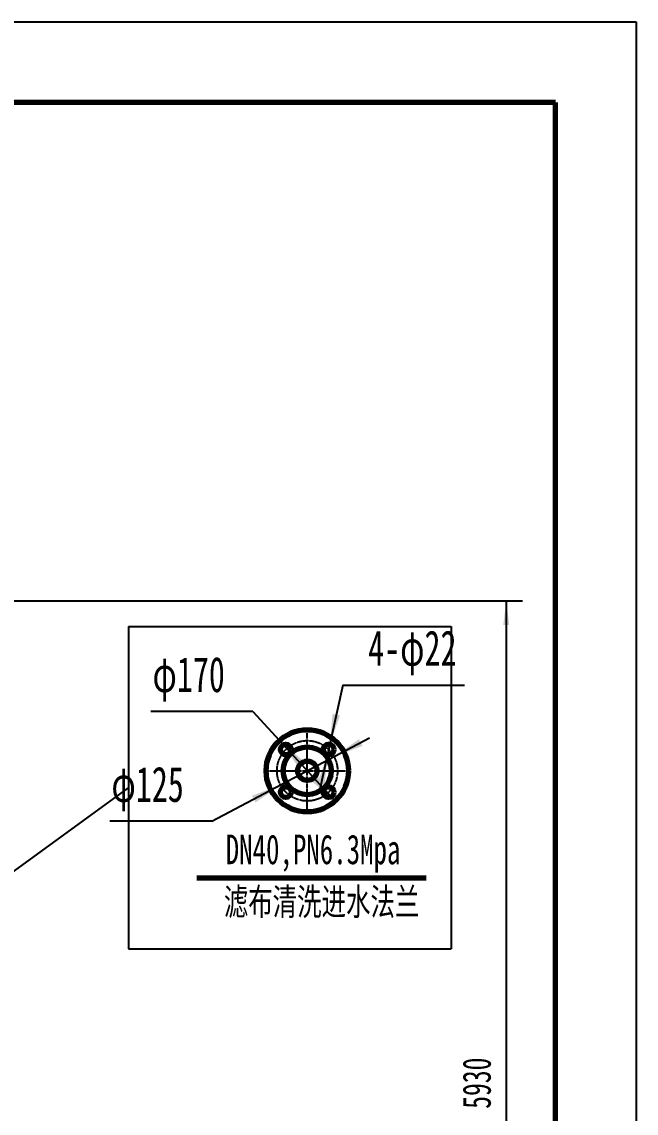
# Model space of a CAD drawing. Header units: millimetres. Extents: x -14850 to 14850, y -10500 to 10500.
# Drawn here: x 11040 to 14850, y 3728 to 10500 of the extents above; entities that cross this region are included whole.
import ezdxf

# ---------------------------------------------------------------- set-up
doc = ezdxf.new("R2010")
doc.units = ezdxf.units.MM
doc.linetypes.add('EB_DASHDOT', pattern=[39, 30, -3, 3, -3])
for name, color, linetype, lineweight in [('CAXA0', 7, 'Continuous', 70), ('CAXA1', 1, 'EB_DASHDOT', 25), ('CAXA3', 7, 'Continuous', 25), ('CAXA4', 3, 'Continuous', 25)]:
    doc.layers.add(name, color=color, linetype=linetype, lineweight=lineweight)
doc.styles.add('标准', font='', dxfattribs={"width": 0.667})
doc.styles.get('标准').set_extended_font_data('NSimSun')
doc.dimstyles.new('标准', dxfattribs={"dimscale": 50, "dimtxt": 3.5, "dimasz": 3, "dimexe": 2, "dimexo": 0, "dimtad": 1, "dimdec": 1, "dimzin": 12, "dimdsep": 46, "dimtxsty": '标准', "dimcen": 0, "dimdle": 4, "dimaunit": 1, "dimazin": 2, "dimtfac": 1, "dimtdec": 3, "dimtmove": 0, "dimatfit": 3, "dimfxl": 0, "dimtolj": 1, "dimtzin": 0, "dimarcsym": 0})

# ---------------------------------------------------------------- blocks, each defined once
blk = doc.blocks.new('CAXBLOCK0', base_point=(14350, -10000))
at = {"layer": 'CAXA0', "linetype": 'Continuous', "lineweight": 70}
for p, q in [((14350, 10000), (-13600, 10000)), ((14350, -10000), (14350, 10000))]:
    blk.add_line(p, q, dxfattribs=at)
at = {"layer": 'CAXA3', "linetype": 'Continuous', "lineweight": 25}
for p, q in [((-14850, 10500), (14850, 10500)), ((14850, 10500), (14850, -10500))]:
    blk.add_line(p, q, dxfattribs=at)
blk = doc.blocks.new('*D780')
at = {"layer": 'CAXA4', "linetype": 'Continuous', "lineweight": 25}
for points in [[(12637.7, 6040.6), (12747.1, 5886.5), (12781.6, 5918.2)], [(12982.2, 5664.6), (12838.3, 5787), (12872.8, 5818.7)]]:
    blk.add_hatch(color=0, dxfattribs=at).paths.add_polyline_path(points, flags=0)
at = {"layer": 'CAXA4', "color": 0, "linetype": 'Continuous', "lineweight": 25}
for q in [(11839.3, 6221), (12982.2, 5664.6)]:
    blk.add_line((12472.5, 6221), q, dxfattribs=at)
at = {"layer": 'CAXA4', "color": 0, "linetype": 'Continuous', "lineweight": 25, "insert": (11850.2, 6559.8), "char_height": 218.75, "attachment_point": 1, "style": '标准'}
blk.add_mtext('\\fNSimSun|b0|i0|p34;φ170', dxfattribs=at)
blk = doc.blocks.new('*D781')
at = {"layer": 'CAXA4', "linetype": 'Continuous', "lineweight": 25}
for points in [[(12975.7, 5940.2), (13152.5, 6007.1), (13130.6, 6048.5)], [(12644.2, 5765), (12489.3, 5656.7), (12467.4, 5698.1)]]:
    blk.add_hatch(color=0, dxfattribs=at).paths.add_polyline_path(points, flags=0)
at = {"layer": 'CAXA4', "color": 0, "linetype": 'Continuous', "lineweight": 25}
for q in [(13196.8, 6057), (11584.4, 5539.6)]:
    blk.add_line((12217.6, 5539.6), q, dxfattribs=at)
at = {"layer": 'CAXA4', "color": 0, "linetype": 'Continuous', "lineweight": 25, "insert": (11595.4, 5878.4), "char_height": 218.75, "attachment_point": 1, "style": '标准'}
blk.add_mtext('\\fNSimSun|b0|i0|p34;φ125', dxfattribs=at)
blk = doc.blocks.new('*D782')
at = {"layer": 'CAXA4', "linetype": 'Continuous', "lineweight": 25}
for points in [[(12949.6, 6017.4), (12967.2, 6205.5), (13013, 6195.4)], [(12935.4, 5953), (12872.1, 5774.9), (12917.8, 5764.8)]]:
    blk.add_hatch(color=0, dxfattribs=at).paths.add_polyline_path(points, flags=0)
at = {"layer": 'CAXA4', "color": 0, "linetype": 'Continuous', "lineweight": 25}
for q in [(12881.5, 5708.8), (13785.8, 6384.7)]:
    blk.add_line((13030.8, 6384.7), q, dxfattribs=at)
at = {"layer": 'CAXA4', "color": 0, "linetype": 'Continuous', "lineweight": 25, "insert": (13187.6, 6723.5), "char_height": 218.75, "attachment_point": 1, "style": '标准'}
blk.add_mtext('\\fNSimSun|b0|i0|p34;4-φ22', dxfattribs=at)
blk = doc.blocks.new('*D842')
at = {"layer": 'CAXA4', "linetype": 'Continuous', "lineweight": 25}
for points in [[(14044.2, 6906.7), (14025.4, 6756.7), (14062.9, 6756.7)], [(14044.2, 976.7), (14025.4, 1126.7), (14062.9, 1126.7)]]:
    blk.add_hatch(color=0, dxfattribs=at).paths.add_polyline_path(points, flags=0)
at = {"layer": 'CAXA4', "color": 0, "linetype": 'Continuous', "lineweight": 25}
for p, q in [((8705.6, 6906.7), (14144.2, 6906.7)), ((14044.2, 6906.7), (14044.2, 976.7)), ((7255.7, 976.7), (14144.2, 976.7))]:
    blk.add_line(p, q, dxfattribs=at)
at = {"layer": 'CAXA4', "color": 0, "linetype": 'Continuous', "lineweight": 25, "insert": (13773.2, 3755.5), "char_height": 175, "attachment_point": 1, "rotation": 90, "style": '标准'}
blk.add_mtext('\\fNSimSun|b0|i0|p34;5930', dxfattribs=at)

msp = doc.modelspace()

# ---------------------------------------------------------------- linework, layer by layer
at = {"layer": 'CAXA0'}
msp.add_line((12124.73, 5189.06), (13547.22, 5189.06), dxfattribs=at)
for centre, radius in [((12809.94, 5852.59), 255), ((12677.36, 5985.18), 33), ((12809.94, 5852.59), 148.5), ((12942.52, 5985.18), 33), ((12809.94, 5852.59), 60), ((12677.36, 5720.01), 33), ((12942.52, 5720.01), 33)]:
    msp.add_circle(centre, radius, dxfattribs=at)
at = {"layer": 'CAXA1', "linetype": 'EB_DASHDOT', "lineweight": 25}
for p, q in [((12809.94, 5588.59), (12809.94, 6116.59)), ((12545.94, 5852.59), (13073.94, 5852.59))]:
    msp.add_line(p, q, dxfattribs=at)
msp.add_circle((12809.94, 5852.59), 187.5, dxfattribs=at)
at = {"layer": 'CAXA4'}
for p, q in [((11702.01, 6747.83), (13702.01, 6747.83)), ((11702.01, 6747.83), (11702.01, 4747.83)), ((13702.01, 6747.83), (13702.01, 4747.83)), ((9662.23, 4262.27), (11702.01, 5747.83)), ((11702.01, 4747.83), (13702.01, 4747.83))]:
    msp.add_line(p, q, dxfattribs=at)

# ---------------------------------------------------------------- block references
at = {"layer": 'CAXA0'}
msp.add_blockref('CAXBLOCK0', (14350, -10000), dxfattribs=at)

# ---------------------------------------------------------------- texts
at = {"layer": 'CAXA4', "linetype": 'Continuous', "lineweight": 25, "attachment_point": 1, "style": '标准'}
for s, insert, char_height in [('\\fNSimSun|b0|i0|p34;DN40,PN6.3Mpa', (12304.03, 5456.85), 183.75), ('\\fNSimSun|b0|i0|p34;滤布清洗进水法兰', (12292.28, 5123.3), 166.65)]:
    msp.add_mtext(s, dxfattribs=dict(at, insert=insert, char_height=char_height))

# ---------------------------------------------------------------- dimensions: what is measured, and where the dimension line sits
at = {"layer": 'CAXA4', "linetype": 'Continuous', "lineweight": 70}
dim = msp.add_linear_dim(base=(14044.19, 3941.67), p1=(8705.64, 6906.67), p2=(7255.69, 976.67), angle=270, text='\\fNSimSun;5930', dimstyle='标准', dxfattribs=at)
dim.commit()
dim.dimension.update_dxf_attribs({"geometry": '*D842', "text_midpoint": (13893.06, 3941.67)})
at = {"layer": 'CAXA4', "color": 7}
for p1, p2, text, picture, middle in [((12935.4, 5952.95), (12949.64, 6017.4), '\\fNSimSun;4-φ22', '*D782', (13481.25, 6573.65)), ((12982.18, 5664.56), (12637.7, 6040.63), '\\fNSimSun;φ170', '*D780', (12082.91, 6409.93)), ((12975.72, 5940.19), (12644.16, 5765), '\\fNSimSun;φ125', '*D781', (11828.09, 5728.53))]:
    dim = msp.add_diameter_dim_2p(p1=p1, p2=p2, text=text, dimstyle='标准', dxfattribs=at)
    dim.commit()
    dim.dimension.update_dxf_attribs({"geometry": picture, "text_midpoint": middle})

doc.saveas('drawing.dxf')
